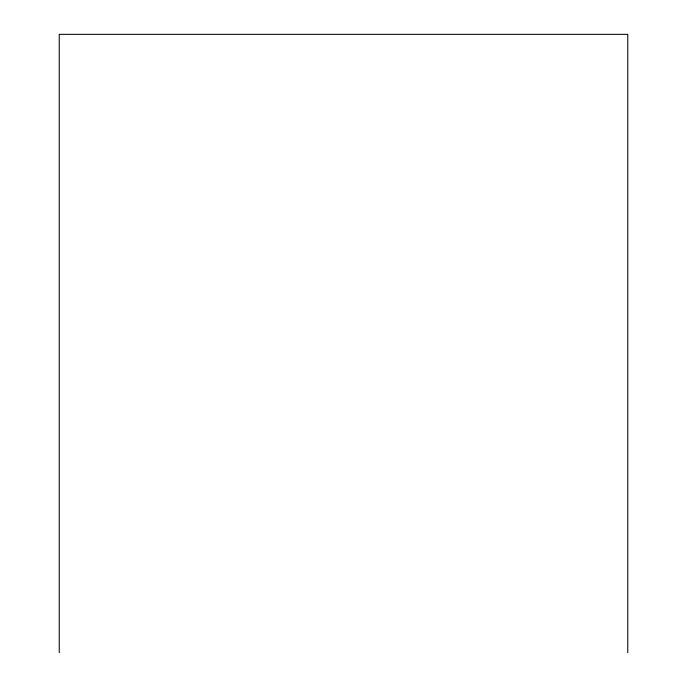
<?xml version="1.0" encoding="UTF-8"?>
<svg xmlns="http://www.w3.org/2000/svg" width="687" height="687" viewBox="0 0 687 687"><rect width="100%" height="100%" fill="white"/><g stroke="black" fill="none" stroke-linecap="round" stroke-linejoin="round"><path stroke-width="1.03" d="M627.763 652.65L627.763 34.35L59.237 34.35L59.237 652.65"/></g></svg>
